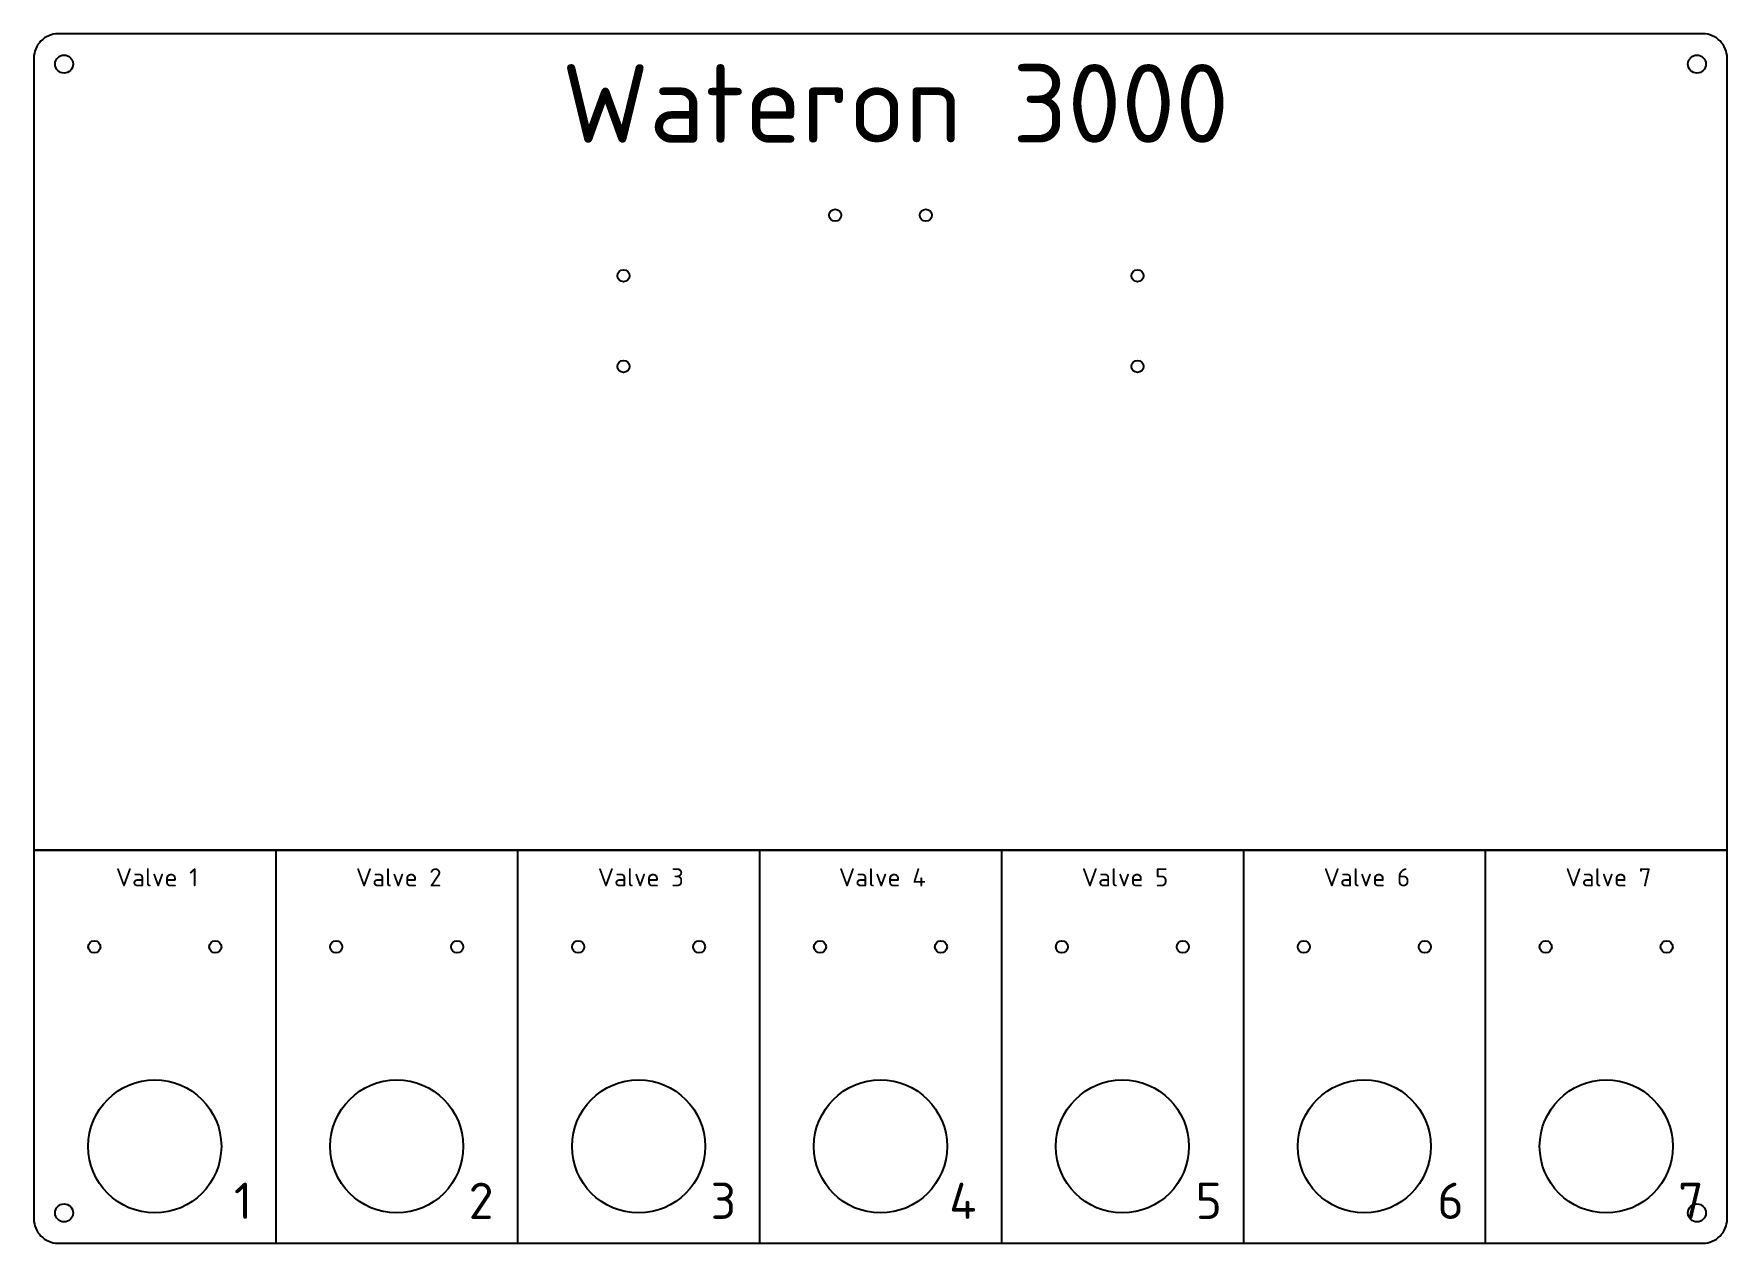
# Model space of a CAD drawing. Header units: millimetres. Extents: x 0 to 28, y 0 to 20.
import ezdxf

# ---------------------------------------------------------------- set-up
doc = ezdxf.new("R2010")
doc.units = ezdxf.units.MM
doc.header["$MEASUREMENT"] = 0
doc.layers.add('Engrave', color=1, linetype='Continuous')
doc.styles.get("Standard").update_dxf_attribs({"font": 'Arial.ttf'})

msp = doc.modelspace()

# ---------------------------------------------------------------- linework, layer by layer
msp.add_lwpolyline([(0.4, 0), (27.6, 0, 0.414214), (28, 0.4), (28, 19.6, 0.414214), (27.6, 20), (0.4, 20, 0.414214), (0, 19.6), (0, 0.4, 0.414214)], format="xyb", close=True)
for centre, radius in [((0.5, 19.5), 0.15), ((27.5, 19.5), 0.15), ((13.25, 17), 0.1), ((14.75, 17), 0.1), ((9.75, 16), 0.1), ((18.25, 16), 0.1), ((9.75, 14.5), 0.1), ((18.25, 14.5), 0.1), ((1, 4.9), 0.1), ((3, 4.9), 0.1), ((5, 4.9), 0.1), ((7, 4.9), 0.1), ((9, 4.9), 0.1), ((11, 4.9), 0.1), ((13, 4.9), 0.1), ((15, 4.9), 0.1), ((17, 4.9), 0.1), ((19, 4.9), 0.1), ((21, 4.9), 0.1), ((23, 4.9), 0.1), ((25, 4.9), 0.1), ((27, 4.9), 0.1), ((2, 1.6), 1.1), ((6, 1.6), 1.1), ((10, 1.6), 1.1), ((14, 1.6), 1.1), ((18, 1.6), 1.1), ((22, 1.6), 1.1), ((26, 1.6), 1.1), ((0.5, 0.5), 0.15), ((27.5, 0.5), 0.15)]:
    msp.add_circle(centre, radius)
at = {"layer": 'Engrave', "lineweight": 30}
msp.add_line((0, 6.5), (28, 6.5), dxfattribs=at)
at = {"layer": 'Engrave', "lineweight": 25}
for p, q in [((4, 6.5), (4, 0)), ((8, 6.5), (8, 0)), ((12, 6.5), (12, 0)), ((16, 6.5), (16, 0)), ((20, 6.5), (20, 0)), ((24, 6.5), (24, 0))]:
    msp.add_line(p, q, dxfattribs=at)

# ---------------------------------------------------------------- texts
at = {"layer": 'Engrave', "attachment_point": 1}
for s, width, gutter_width, heights, insert, char_height in [('\\pi3.225;{\\fISOCPEUR|b1|i0|c0|p0;Wateron 3000}', 17.5, 2.5, [2], (5.5, 19.5), 1.3), ('\\pi0.85455;{\\fISOCPEUR|b0|i0|c0|p0;Valve 1}', 3, 1, [0.5], (0.5, 6.2), 0.3), ('\\pi0.825;{\\fISOCPEUR|b0|i0|c0|p0;Valve 2}', 3, 1, [0.5], (4.5, 6.2), 0.3), ('\\pi0.825;{\\fISOCPEUR|b0|i0|c0|p0;Valve 3}', 3, 1, [0.5], (8.5, 6.2), 0.3), ('\\pi0.81136;{\\fISOCPEUR|b0|i0|c0|p0;Valve 4}', 3, 1, [0.5], (12.5, 6.2), 0.3), ('\\pi0.82727;{\\fISOCPEUR|b0|i0|c0|p0;Valve 5}', 3, 1, [0.5], (16.5, 6.2), 0.3), ('\\pi0.82727;{\\fISOCPEUR|b0|i0|c0|p0;Valve 6}', 3, 1, [0.5], (20.5, 6.2), 0.3), ('\\pi0.825;{\\fISOCPEUR|b0|i0|c0|p0;Valve 7}', 3, 1, [0.5], (24.5, 6.2), 0.3), ('\\pi0.80909;{\\fISOCPEUR|b0|i0|c0|p0;1}', 1, 1, [1], (2.5, 1), 0.6), ('\\pi0.69091;{\\fISOCPEUR|b0|i0|c0|p0;2}', 1, 1, [1], (6.5, 1), 0.6), ('\\pi0.69091;{\\fISOCPEUR|b0|i0|c0|p0;3}', 1, 1, [1], (10.5, 1), 0.6), ('\\pi0.63636;{\\fISOCPEUR|b0|i0|c0|p0;4}', 1, 1, [1], (14.5, 1), 0.6), ('\\pi0.70909;{\\fISOCPEUR|b0|i0|c0|p0;5}', 1, 1, [1], (18.5, 1), 0.6), ('\\pi0.70909;{\\fISOCPEUR|b0|i0|c0|p0;6}', 1, 1, [1], (22.5, 1), 0.6), ('\\pi0.69091;{\\fISOCPEUR|b0|i0|c0|p0;7}', 1, 1, [1], (26.5, 1), 0.6)]:
    msp.add_mtext_dynamic_manual_height_columns(s, width=width, gutter_width=gutter_width, heights=heights, dxfattribs=dict(at, insert=insert, char_height=char_height))

doc.saveas('drawing.dxf')
